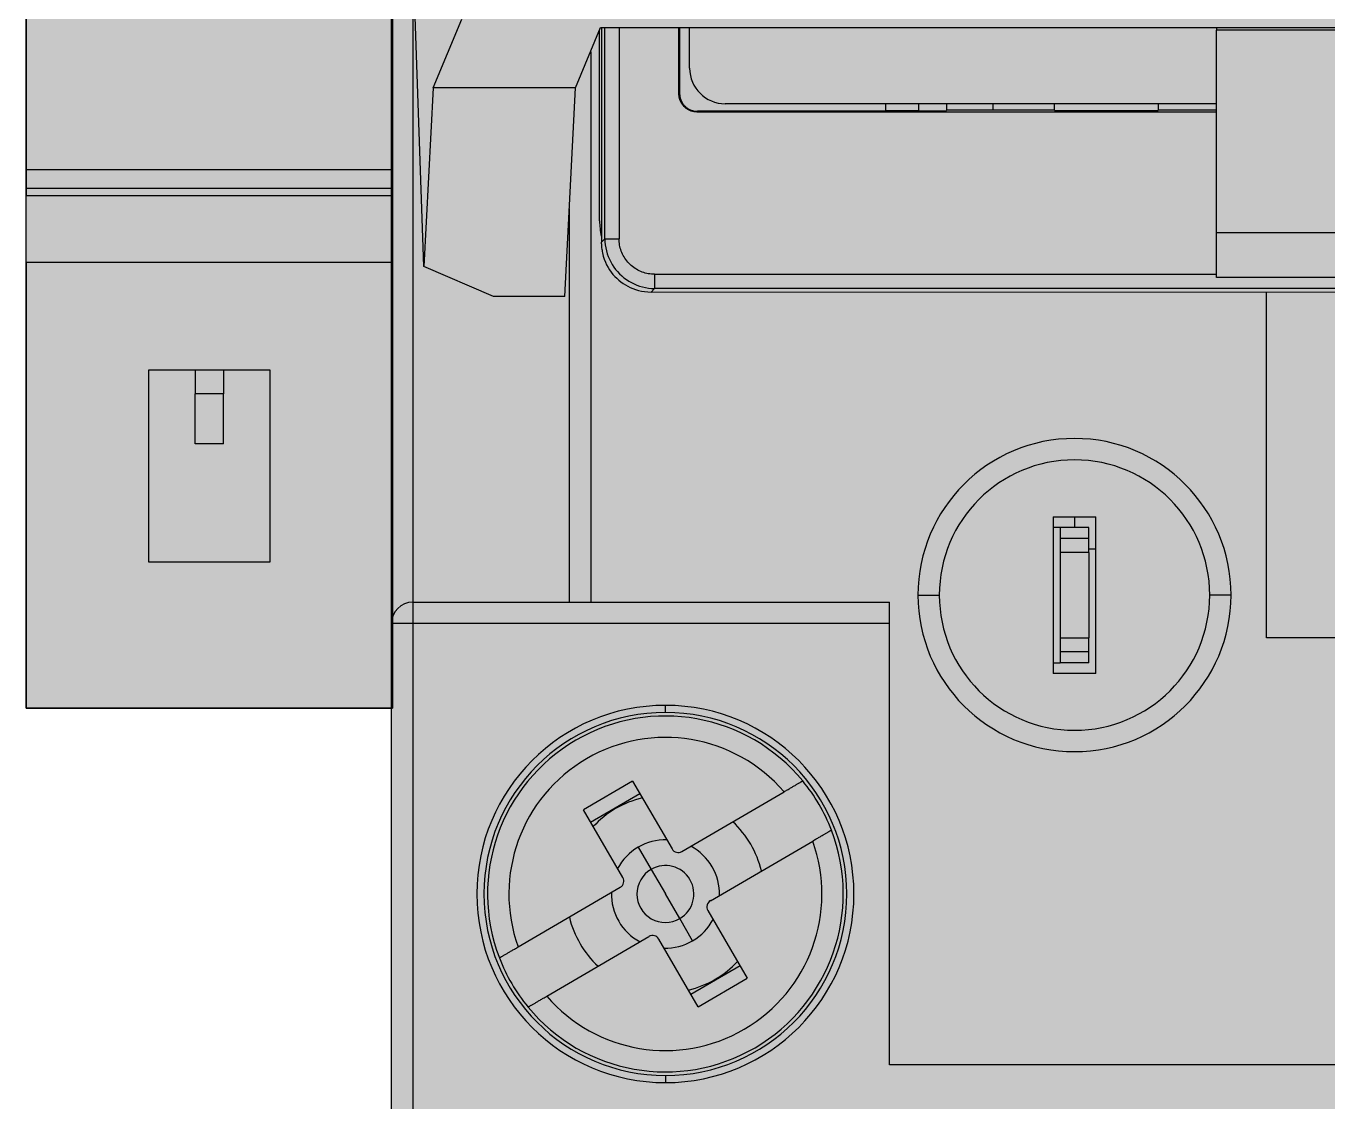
# Model space of a CAD drawing. Extents: x -20 to 2016, y -5898 to 916.
# Drawn here: x 950.62 to 968.92, y 50.24 to 65.35 of the extents above; entities that cross this region are included whole.
import ezdxf

# ---------------------------------------------------------------- set-up
doc = ezdxf.new("R2010")
doc.units = 0
doc.layers.add('MAIN-1', color=7, linetype='Continuous')
doc.layers.add('SYMS', color=7, linetype='Continuous')

# ---------------------------------------------------------------- blocks, each defined once
blk = doc.blocks.new('clipfix_35_5-select__2', base_point=(-147.547, 71.306))
at = {"color": 7, "linetype": 'Continuous'}
for p, q in [((-114.737, 76.456), (-106.507, 76.456)), ((-106.507, 76.456), (-106.507, 71.306)), ((-106.507, 76.456), (-106.249, 76.456)), ((-106.249, 71.306), (-106.249, 76.456)), ((-106.249, 76.456), (-106.148, 76.456)), ((-105.212, 76.456), (-106.148, 76.456)), ((-106.148, 71.306), (-106.148, 76.456)), ((-105.212, 76.456), (-98.947, 76.456)), ((-105.212, 71.306), (-105.212, 76.456)), ((-98.947, 71.306), (-98.947, 76.456)), ((-103.697, 74.081), (-103.697, 74.731)), ((-103.697, 74.731), (-100.997, 74.731)), ((-100.997, 74.731), (-100.997, 73.031)), ((-103.697, 73.681), (-103.697, 74.081)), ((-103.697, 74.081), (-103.361, 74.081)), ((-103.361, 74.081), (-103.361, 73.681)), ((-102.661, 74.081), (-103.361, 74.081)), ((-102.661, 74.081), (-102.661, 73.681)), ((-103.697, 73.681), (-103.361, 73.681)), ((-103.697, 73.031), (-103.697, 73.681)), ((-102.661, 73.681), (-103.361, 73.681)), ((-100.997, 73.031), (-103.697, 73.031)), ((-114.737, 71.306), (-106.507, 71.306)), ((-106.507, 71.306), (-106.249, 71.306)), ((-106.249, 71.306), (-106.148, 71.306)), ((-105.212, 71.306), (-106.148, 71.306)), ((-105.212, 71.306), (-98.947, 71.306))]:
    blk.add_line(p, q, dxfattribs=at)

msp = doc.modelspace()

# ---------------------------------------------------------------- hatches: boundary and pattern name
at = {"layer": 'SYMS', "true_color": 0x636466}
h = msp.add_hatch(color=251, dxfattribs=at)
h.dxf.hatch_style = 1
h.paths.add_polyline_path([(955.755, 38.159), (982.655, 38.159), (982.655, 117.159), (955.755, 117.159)])
h = msp.add_hatch(color=251, dxfattribs=at)
h.dxf.hatch_style = 1
h.paths.add_polyline_path([(955.769, 104.372), (950.619, 104.372), (950.619, 55.772), (955.769, 55.772)])

# ---------------------------------------------------------------- linework, layer by layer
at = {"layer": 'MAIN-1'}
for p, q in [((955.755, 56.959), (955.755, 74.559)), ((956.055, 66.259), (956.055, 57.259)), ((956.212, 61.976), (956.074, 65.954)), ((956.343, 64.484), (956.744, 65.45)), ((958.343, 64.484), (958.695, 65.332)), ((958.695, 65.332), (979.605, 65.332)), ((958.705, 65.332), (958.705, 62.317)), ((958.753, 62.366), (958.753, 65.332)), ((958.953, 65.332), (958.953, 62.366)), ((959.796, 64.398), (959.796, 65.332)), ((959.805, 65.332), (959.805, 64.406)), ((959.946, 64.762), (959.946, 65.332)), ((967.35, 65.332), (967.35, 65.296)), ((958.68, 62.619), (958.68, 65.294)), ((967.35, 62.455), (967.35, 65.296)), ((970.95, 65.296), (967.35, 65.296)), ((958.555, 64.993), (958.555, 57.259)), ((956.343, 64.484), (956.212, 61.976)), ((958.343, 64.484), (956.343, 64.484)), ((958.19, 61.556), (958.343, 64.484)), ((959.805, 64.406), (959.796, 64.398)), ((959.796, 64.386), (959.796, 64.398)), ((959.797, 64.374), (959.796, 64.386)), ((959.798, 64.363), (959.797, 64.374)), ((959.8, 64.352), (959.798, 64.363)), ((959.802, 64.341), (959.8, 64.352)), ((959.805, 64.331), (959.802, 64.341)), ((959.805, 64.406), (959.805, 64.395)), ((959.805, 64.395), (959.806, 64.383)), ((959.808, 64.32), (959.805, 64.331)), ((959.806, 64.383), (959.807, 64.372)), ((959.807, 64.372), (959.809, 64.361)), ((959.812, 64.31), (959.808, 64.32)), ((959.809, 64.361), (959.811, 64.35)), ((959.811, 64.35), (959.814, 64.339)), ((959.816, 64.299), (959.812, 64.31)), ((959.814, 64.339), (959.817, 64.329)), ((959.821, 64.289), (959.816, 64.299)), ((959.817, 64.329), (959.821, 64.318)), ((959.821, 64.318), (959.825, 64.308)), ((959.826, 64.279), (959.821, 64.289)), ((959.825, 64.308), (959.829, 64.298)), ((959.831, 64.27), (959.826, 64.279)), ((959.829, 64.298), (959.834, 64.288)), ((959.837, 64.26), (959.831, 64.27)), ((959.834, 64.288), (959.84, 64.278)), ((959.844, 64.251), (959.837, 64.26)), ((959.84, 64.278), (959.846, 64.269)), ((959.85, 64.242), (959.844, 64.251)), ((959.846, 64.269), (959.852, 64.26)), ((959.858, 64.233), (959.85, 64.242)), ((959.852, 64.26), (959.859, 64.251)), ((959.865, 64.225), (959.858, 64.233)), ((959.859, 64.251), (959.866, 64.242)), ((959.866, 64.242), (959.874, 64.234)), ((959.874, 64.234), (959.882, 64.226)), ((967.35, 64.262), (960.446, 64.262)), ((962.698, 64.262), (962.698, 64.156)), ((962.705, 64.163), (962.705, 64.262)), ((963.165, 64.163), (963.165, 64.262)), ((963.558, 64.262), (963.558, 64.167)), ((964.205, 64.262), (964.205, 64.174)), ((965.076, 64.167), (965.076, 64.262)), ((966.533, 64.262), (966.533, 64.167)), ((959.873, 64.217), (959.865, 64.225)), ((959.881, 64.209), (959.873, 64.217)), ((959.89, 64.202), (959.881, 64.209)), ((959.882, 64.226), (959.89, 64.218)), ((959.89, 64.218), (959.899, 64.211)), ((959.899, 64.195), (959.89, 64.202)), ((959.899, 64.211), (959.908, 64.204)), ((959.908, 64.189), (959.899, 64.195)), ((959.908, 64.204), (959.917, 64.198)), ((959.918, 64.183), (959.908, 64.189)), ((959.917, 64.198), (959.927, 64.192)), ((959.928, 64.177), (959.918, 64.183)), ((959.927, 64.192), (959.936, 64.186)), ((959.938, 64.172), (959.928, 64.177)), ((959.936, 64.186), (959.946, 64.181)), ((959.948, 64.168), (959.938, 64.172)), ((959.946, 64.181), (959.956, 64.176)), ((959.958, 64.163), (959.948, 64.168)), ((959.956, 64.176), (959.967, 64.172)), ((959.968, 64.16), (959.958, 64.163)), ((959.967, 64.172), (959.977, 64.169)), ((959.979, 64.157), (959.968, 64.16)), ((959.977, 64.169), (959.988, 64.165)), ((959.99, 64.154), (959.979, 64.157)), ((959.988, 64.165), (959.998, 64.163)), ((960, 64.152), (959.99, 64.154)), ((959.998, 64.163), (960.009, 64.16)), ((960.011, 64.15), (960, 64.152)), ((960.009, 64.16), (960.02, 64.159)), ((960.023, 64.149), (960.011, 64.15)), ((960.02, 64.159), (960.031, 64.157)), ((960.034, 64.148), (960.023, 64.149)), ((960.031, 64.157), (960.043, 64.157)), ((960.046, 64.148), (960.034, 64.148)), ((960.043, 64.157), (960.055, 64.156)), ((960.046, 64.148), (960.055, 64.156)), ((960.046, 64.148), (967.35, 64.148)), ((962.698, 64.156), (960.055, 64.156)), ((962.698, 64.156), (962.705, 64.163)), ((963.165, 64.163), (962.705, 64.163)), ((963.165, 64.163), (963.558, 64.167)), ((965.076, 64.174), (963.558, 64.174)), ((965.076, 64.167), (965.145, 64.167)), ((965.145, 64.167), (965.217, 64.166)), ((965.217, 64.166), (965.29, 64.166)), ((965.29, 64.166), (965.365, 64.166)), ((965.365, 64.166), (965.443, 64.165)), ((965.443, 64.165), (965.522, 64.165)), ((965.522, 64.165), (965.602, 64.165)), ((965.602, 64.165), (965.683, 64.165)), ((965.683, 64.165), (965.764, 64.165)), ((965.764, 64.165), (965.845, 64.165)), ((965.845, 64.165), (965.927, 64.165)), ((965.927, 64.165), (966.008, 64.165)), ((966.008, 64.165), (966.088, 64.165)), ((966.088, 64.165), (966.167, 64.165)), ((966.167, 64.165), (966.244, 64.166)), ((966.244, 64.166), (966.319, 64.166)), ((966.319, 64.166), (966.392, 64.166)), ((966.392, 64.166), (966.464, 64.167)), ((966.464, 64.167), (966.533, 64.167)), ((967.35, 64.174), (966.533, 64.174)), ((958.255, 57.259), (958.255, 62.787)), ((967.35, 61.82), (967.35, 62.455)), ((967.35, 62.455), (970.95, 62.455)), ((958.753, 62.366), (958.705, 62.317)), ((958.705, 62.314), (958.705, 62.317)), ((958.705, 62.31), (958.705, 62.314)), ((958.705, 62.307), (958.705, 62.31)), ((958.705, 62.304), (958.705, 62.307)), ((958.705, 62.3), (958.705, 62.304)), ((958.705, 62.297), (958.705, 62.3)), ((958.705, 62.294), (958.705, 62.297)), ((958.705, 62.294), (958.706, 62.275)), ((958.706, 62.275), (958.707, 62.257)), ((958.707, 62.257), (958.709, 62.239)), ((958.709, 62.239), (958.711, 62.221)), ((958.711, 62.221), (958.714, 62.204)), ((958.753, 62.366), (958.755, 62.322)), ((958.753, 62.366), (958.953, 62.366)), ((958.755, 62.322), (958.759, 62.279)), ((958.759, 62.279), (958.766, 62.237)), ((958.766, 62.237), (958.775, 62.195)), ((958.954, 62.343), (958.953, 62.366)), ((958.955, 62.321), (958.954, 62.343)), ((958.958, 62.299), (958.955, 62.321)), ((958.961, 62.277), (958.958, 62.299)), ((958.966, 62.255), (958.961, 62.277)), ((958.971, 62.234), (958.966, 62.255)), ((958.978, 62.213), (958.971, 62.234)), ((958.714, 62.204), (958.717, 62.186)), ((958.717, 62.186), (958.72, 62.169)), ((958.72, 62.169), (958.732, 62.122)), ((958.732, 62.122), (958.746, 62.078)), ((958.746, 62.078), (958.761, 62.037)), ((958.761, 62.037), (958.779, 61.998)), ((958.775, 62.195), (958.787, 62.155)), ((958.787, 62.155), (958.801, 62.115)), ((958.801, 62.115), (958.818, 62.077)), ((958.818, 62.077), (958.837, 62.039)), ((958.837, 62.039), (958.857, 62.003)), ((958.985, 62.192), (958.978, 62.213)), ((958.993, 62.171), (958.985, 62.192)), ((959.003, 62.15), (958.993, 62.171)), ((959.013, 62.13), (959.003, 62.15)), ((959.024, 62.11), (959.013, 62.13)), ((959.036, 62.091), (959.024, 62.11)), ((959.049, 62.072), (959.036, 62.091)), ((959.062, 62.054), (959.049, 62.072)), ((959.077, 62.037), (959.062, 62.054)), ((959.092, 62.02), (959.077, 62.037)), ((957.19, 61.556), (956.212, 61.976)), ((958.779, 61.998), (958.799, 61.962)), ((958.799, 61.962), (958.82, 61.928)), ((958.82, 61.928), (958.844, 61.895)), ((958.844, 61.895), (958.868, 61.865)), ((958.857, 62.003), (958.88, 61.968)), ((958.868, 61.865), (958.894, 61.837)), ((958.88, 61.968), (958.905, 61.935)), ((958.905, 61.935), (958.932, 61.903)), ((958.932, 61.903), (958.96, 61.873)), ((958.96, 61.873), (958.991, 61.845)), ((959.108, 62.005), (959.092, 62.02)), ((959.124, 61.989), (959.108, 62.005)), ((959.142, 61.975), (959.124, 61.989)), ((959.16, 61.961), (959.142, 61.975)), ((959.178, 61.949), (959.16, 61.961)), ((959.198, 61.937), (959.178, 61.949)), ((959.217, 61.925), (959.198, 61.937)), ((959.238, 61.915), (959.217, 61.925)), ((959.258, 61.906), (959.238, 61.915)), ((959.279, 61.898), (959.258, 61.906)), ((959.3, 61.89), (959.279, 61.898)), ((959.321, 61.884), (959.3, 61.89)), ((959.343, 61.878), (959.321, 61.884)), ((959.364, 61.874), (959.343, 61.878)), ((959.386, 61.871), (959.364, 61.874)), ((959.408, 61.868), (959.386, 61.871)), ((959.431, 61.867), (959.408, 61.868)), ((959.453, 61.866), (959.431, 61.867)), ((959.453, 61.866), (967.35, 61.866)), ((959.453, 61.866), (959.453, 61.666)), ((958.894, 61.837), (958.922, 61.81)), ((958.922, 61.81), (958.95, 61.784)), ((958.95, 61.784), (958.98, 61.76)), ((958.98, 61.76), (959.011, 61.738)), ((958.991, 61.845), (959.023, 61.818)), ((959.011, 61.738), (959.043, 61.717)), ((959.023, 61.818), (959.056, 61.793)), ((959.043, 61.717), (959.076, 61.697)), ((959.056, 61.793), (959.091, 61.77)), ((959.076, 61.697), (959.111, 61.68)), ((959.091, 61.77), (959.127, 61.749)), ((959.111, 61.68), (959.148, 61.664)), ((959.127, 61.749), (959.164, 61.73)), ((959.164, 61.73), (959.203, 61.714)), ((959.203, 61.714), (959.242, 61.7)), ((959.242, 61.7), (959.283, 61.688)), ((959.283, 61.688), (959.324, 61.678)), ((959.324, 61.678), (959.367, 61.672)), ((959.367, 61.672), (959.41, 61.667)), ((959.404, 61.617), (959.453, 61.666)), ((959.41, 61.667), (959.453, 61.666)), ((978.956, 61.666), (959.453, 61.666)), ((970.95, 61.82), (967.35, 61.82)), ((958.19, 61.556), (957.19, 61.556)), ((959.148, 61.664), (959.186, 61.65)), ((959.186, 61.65), (959.225, 61.639)), ((959.225, 61.639), (959.267, 61.629)), ((959.267, 61.629), (959.311, 61.623)), ((959.311, 61.623), (959.356, 61.619)), ((959.356, 61.619), (959.404, 61.617)), ((959.404, 61.617), (969.205, 61.618)), ((968.055, 56.759), (968.055, 61.618)), ((965.055, 58.459), (965.655, 58.459)), ((965.055, 58.459), (965.055, 56.259)), ((965.355, 58.459), (965.355, 58.309)), ((965.655, 56.259), (965.655, 58.459)), ((965.155, 58.309), (965.055, 58.309)), ((965.555, 58.309), (965.155, 58.309)), ((965.155, 58.309), (965.155, 58.159)), ((965.555, 58.159), (965.555, 58.309)), ((965.155, 58.159), (965.155, 57.959)), ((965.155, 58.159), (965.555, 58.159)), ((965.555, 57.959), (965.555, 58.159)), ((965.555, 58.009), (965.655, 58.009)), ((965.155, 57.959), (965.155, 56.759)), ((965.555, 57.959), (965.155, 57.959)), ((965.555, 57.959), (965.555, 56.759)), ((963.155, 57.359), (963.455, 57.359)), ((967.555, 57.359), (967.255, 57.359)), ((956.055, 57.259), (956.055, 56.959)), ((956.055, 57.259), (962.755, 57.259)), ((962.755, 56.959), (962.755, 57.259)), ((955.755, 47.359), (955.755, 56.959)), ((956.055, 56.959), (955.755, 56.959)), ((962.755, 56.959), (956.055, 56.959)), ((956.055, 56.959), (956.055, 47.359)), ((962.755, 50.759), (962.755, 56.959)), ((965.155, 56.759), (965.155, 56.559)), ((965.155, 56.759), (965.555, 56.759)), ((965.555, 56.559), (965.555, 56.759)), ((970.355, 56.759), (968.055, 56.759)), ((965.155, 56.559), (965.155, 56.409)), ((965.555, 56.559), (965.155, 56.559)), ((965.555, 56.409), (965.555, 56.559)), ((965.055, 56.409), (965.155, 56.409)), ((965.555, 56.409), (965.155, 56.409)), ((965.655, 56.259), (965.055, 56.259)), ((959.605, 55.709), (959.605, 55.809)), ((959.144, 54.743), (958.453, 54.34)), ((959.144, 54.743), (959.698, 53.792)), ((961.471, 54.71), (961.478, 54.715)), ((961.478, 54.715), (961.485, 54.719)), ((961.485, 54.719), (961.492, 54.723)), ((961.492, 54.723), (961.498, 54.726)), ((961.498, 54.726), (961.504, 54.73)), ((961.504, 54.73), (961.509, 54.733)), ((961.509, 54.733), (961.514, 54.736)), ((961.514, 54.736), (961.518, 54.738)), ((961.518, 54.738), (961.522, 54.74)), ((961.522, 54.74), (961.525, 54.742)), ((961.525, 54.742), (961.528, 54.744)), ((961.528, 54.744), (961.531, 54.745)), ((961.531, 54.745), (961.532, 54.746)), ((961.532, 54.746), (961.534, 54.747)), ((961.534, 54.747), (961.534, 54.748)), ((961.534, 54.748), (961.535, 54.748)), ((958.554, 54.167), (959.245, 54.57)), ((959.835, 53.756), (961.272, 54.594)), ((961.272, 54.594), (961.284, 54.602)), ((961.284, 54.602), (961.296, 54.609)), ((961.296, 54.609), (961.308, 54.616)), ((961.308, 54.616), (961.32, 54.623)), ((961.32, 54.623), (961.332, 54.629)), ((961.332, 54.629), (961.343, 54.636)), ((961.343, 54.636), (961.354, 54.642)), ((961.354, 54.642), (961.365, 54.649)), ((961.365, 54.649), (961.376, 54.655)), ((961.376, 54.655), (961.387, 54.661)), ((961.387, 54.661), (961.397, 54.668)), ((961.397, 54.668), (961.407, 54.674)), ((961.407, 54.674), (961.417, 54.679)), ((961.417, 54.679), (961.427, 54.685)), ((961.427, 54.685), (961.437, 54.691)), ((961.437, 54.691), (961.446, 54.696)), ((961.446, 54.696), (961.454, 54.701)), ((961.454, 54.701), (961.463, 54.706)), ((961.463, 54.706), (961.471, 54.71)), ((959.007, 53.389), (958.453, 54.34)), ((961.8, 53.977), (961.81, 53.983)), ((961.81, 53.983), (961.82, 53.988)), ((961.82, 53.988), (961.83, 53.994)), ((961.83, 53.994), (961.84, 54)), ((961.84, 54), (961.849, 54.005)), ((961.849, 54.005), (961.857, 54.01)), ((961.857, 54.01), (961.866, 54.015)), ((961.866, 54.015), (961.874, 54.019)), ((961.874, 54.019), (961.881, 54.024)), ((961.881, 54.024), (961.888, 54.028)), ((961.888, 54.028), (961.895, 54.032)), ((961.895, 54.032), (961.901, 54.035)), ((961.901, 54.035), (961.907, 54.039)), ((961.907, 54.039), (961.912, 54.042)), ((961.912, 54.042), (961.917, 54.045)), ((961.917, 54.045), (961.921, 54.047)), ((961.921, 54.047), (961.925, 54.049)), ((961.925, 54.049), (961.928, 54.051)), ((961.928, 54.051), (961.931, 54.053)), ((961.931, 54.053), (961.934, 54.054)), ((961.934, 54.054), (961.935, 54.055)), ((961.935, 54.055), (961.937, 54.056)), ((961.937, 54.056), (961.938, 54.057)), ((961.938, 54.057), (961.938, 54.057)), ((959.222, 53.815), (959.403, 53.504)), ((960.238, 53.065), (961.675, 53.903)), ((961.675, 53.903), (961.687, 53.911)), ((961.687, 53.911), (961.699, 53.918)), ((961.699, 53.918), (961.711, 53.925)), ((961.711, 53.925), (961.723, 53.932)), ((961.723, 53.932), (961.735, 53.938)), ((961.735, 53.938), (961.746, 53.945)), ((961.746, 53.945), (961.757, 53.951)), ((961.757, 53.951), (961.768, 53.958)), ((961.768, 53.958), (961.779, 53.964)), ((961.779, 53.964), (961.79, 53.97)), ((961.79, 53.97), (961.8, 53.977)), ((959.403, 53.504), (959.605, 53.159)), ((957.534, 52.415), (958.971, 53.253)), ((959.806, 52.813), (959.605, 53.159)), ((960.202, 52.929), (960.756, 51.978)), ((959.987, 52.503), (959.806, 52.813)), ((957.937, 51.723), (959.374, 52.562)), ((960.065, 51.575), (959.511, 52.526)), ((957.389, 52.33), (957.399, 52.335)), ((957.399, 52.335), (957.409, 52.341)), ((957.409, 52.341), (957.419, 52.348)), ((957.419, 52.348), (957.43, 52.354)), ((957.43, 52.354), (957.441, 52.36)), ((957.441, 52.36), (957.452, 52.366)), ((957.452, 52.366), (957.463, 52.373)), ((957.463, 52.373), (957.475, 52.38)), ((957.475, 52.38), (957.486, 52.386)), ((957.486, 52.386), (957.498, 52.393)), ((957.498, 52.393), (957.51, 52.4)), ((957.51, 52.4), (957.522, 52.407)), ((957.522, 52.407), (957.534, 52.415)), ((957.271, 52.261), (957.272, 52.261)), ((957.272, 52.262), (957.274, 52.263)), ((957.272, 52.261), (957.272, 52.262)), ((957.274, 52.263), (957.276, 52.264)), ((957.276, 52.264), (957.278, 52.265)), ((957.278, 52.265), (957.281, 52.267)), ((957.281, 52.267), (957.284, 52.269)), ((957.284, 52.269), (957.288, 52.271)), ((957.288, 52.271), (957.292, 52.273)), ((957.292, 52.273), (957.297, 52.276)), ((957.297, 52.276), (957.302, 52.279)), ((957.302, 52.279), (957.308, 52.283)), ((957.308, 52.283), (957.314, 52.286)), ((957.314, 52.286), (957.321, 52.29)), ((957.321, 52.29), (957.328, 52.294)), ((957.328, 52.294), (957.336, 52.299)), ((957.336, 52.299), (957.343, 52.303)), ((957.343, 52.303), (957.352, 52.308)), ((957.352, 52.308), (957.361, 52.313)), ((957.361, 52.313), (957.37, 52.318)), ((957.37, 52.318), (957.379, 52.324)), ((957.379, 52.324), (957.389, 52.33)), ((960.655, 52.151), (959.964, 51.748)), ((960.065, 51.575), (960.756, 51.978)), ((957.724, 51.599), (957.731, 51.603)), ((957.731, 51.603), (957.739, 51.607)), ((957.739, 51.607), (957.747, 51.612)), ((957.747, 51.612), (957.755, 51.617)), ((957.755, 51.617), (957.764, 51.622)), ((957.764, 51.622), (957.773, 51.627)), ((957.773, 51.627), (957.782, 51.633)), ((957.782, 51.633), (957.792, 51.639)), ((957.792, 51.639), (957.802, 51.644)), ((957.802, 51.644), (957.812, 51.65)), ((957.812, 51.65), (957.823, 51.656)), ((957.823, 51.656), (957.833, 51.663)), ((957.833, 51.663), (957.844, 51.669)), ((957.844, 51.669), (957.855, 51.675)), ((957.855, 51.675), (957.866, 51.682)), ((957.866, 51.682), (957.878, 51.689)), ((957.878, 51.689), (957.889, 51.695)), ((957.889, 51.695), (957.901, 51.702)), ((957.901, 51.702), (957.913, 51.709)), ((957.913, 51.709), (957.925, 51.716)), ((957.925, 51.716), (957.937, 51.723)), ((957.674, 51.57), (957.675, 51.57)), ((957.675, 51.57), (957.676, 51.571)), ((957.676, 51.571), (957.677, 51.571)), ((957.677, 51.571), (957.679, 51.573)), ((957.679, 51.573), (957.681, 51.574)), ((957.681, 51.574), (957.684, 51.576)), ((957.684, 51.576), (957.687, 51.577)), ((957.687, 51.577), (957.691, 51.58)), ((957.691, 51.58), (957.695, 51.582)), ((957.695, 51.582), (957.7, 51.585)), ((957.7, 51.585), (957.705, 51.588)), ((957.705, 51.588), (957.711, 51.591)), ((957.711, 51.591), (957.717, 51.595)), ((957.717, 51.595), (957.724, 51.599)), ((975.655, 50.759), (962.755, 50.759)), ((959.605, 50.609), (959.605, 50.509))]:
    msp.add_line(p, q, dxfattribs=at)
for centre, radius, start, end in [((960.446, 64.762), 0.5, 180, 270), ((959.68, 62.619), 1, 180, 192.8341), ((965.355, 57.359), 2.2, 0, 180), ((965.355, 57.359), 1.9, 0, 180), ((965.355, 57.359), 2.2, 180, 0), ((965.355, 57.359), 1.9, 180, 0), ((956.055, 56.959), 0.3, 90, 180), ((959.605, 53.159), 2.65, 0, 180), ((959.605, 53.159), 2.55, 90, 270), ((959.605, 53.159), 2.5, 39.4607, 201.047), ((959.605, 53.159), 2.55, 270, 90), ((959.605, 53.159), 2.2, 40.7295, 199.7781), ((959.605, 53.159), 2.5, 30.2538, 39.4607), ((959.605, 53.159), 1.388, 120.2538, 137.0071), ((959.605, 53.159), 1.388, 103.5005, 120.2538), ((959.605, 53.159), 2.5, 21.0469, 30.2538), ((959.605, 53.159), 1.388, 13.5006, 47.0071), ((959.605, 53.159), 2.5, 219.4607, 21.0469), ((959.605, 53.159), 2.2, 220.7295, 19.7781), ((959.605, 53.159), 0.76, 120.2538, 152.0212), ((959.605, 53.159), 0.76, 88.4865, 120.2538), ((959.605, 53.159), 0.76, 358.4865, 62.0212), ((959.785, 53.843), 0.1, 210.2538, 300.2538), ((959.605, 53.159), 0.4, 120.2538, 300.2539), ((959.605, 53.159), 0.4, 300.2539, 120.2538), ((958.921, 53.339), 0.1, 300.2538, 30.2538), ((959.605, 53.159), 2.65, 180, 0), ((959.605, 53.159), 0.76, 178.4865, 242.0212), ((960.288, 52.979), 0.1, 120.2538, 210.2538), ((959.605, 53.159), 1.388, 193.5005, 227.0071), ((959.605, 53.159), 0.76, 300.2539, 332.0212), ((959.425, 52.475), 0.1, 30.2538, 120.2538), ((959.605, 53.159), 0.76, 268.4865, 300.2539), ((959.605, 53.159), 2.5, 201.047, 210.2538), ((959.605, 53.159), 1.388, 300.2538, 317.0071), ((959.605, 53.159), 2.5, 210.2538, 219.4607), ((959.605, 53.159), 1.388, 283.5005, 300.2538)]:
    msp.add_arc(centre, radius, start, end, dxfattribs=at)
at = {"layer": 'SYMS'}
for points in [[(955.755, 117.159), (982.655, 117.159), (982.655, 38.159), (955.755, 38.159)], [(950.619, 104.372), (955.769, 104.372), (955.769, 55.772), (950.619, 55.772)]]:
    msp.add_lwpolyline(points, close=True, dxfattribs=at)

# ---------------------------------------------------------------- block references
at = {"rotation": 270}
msp.add_blockref('clipfix_35_5-select__2', (950.619, 104.372), dxfattribs=at)

doc.saveas('drawing.dxf')
